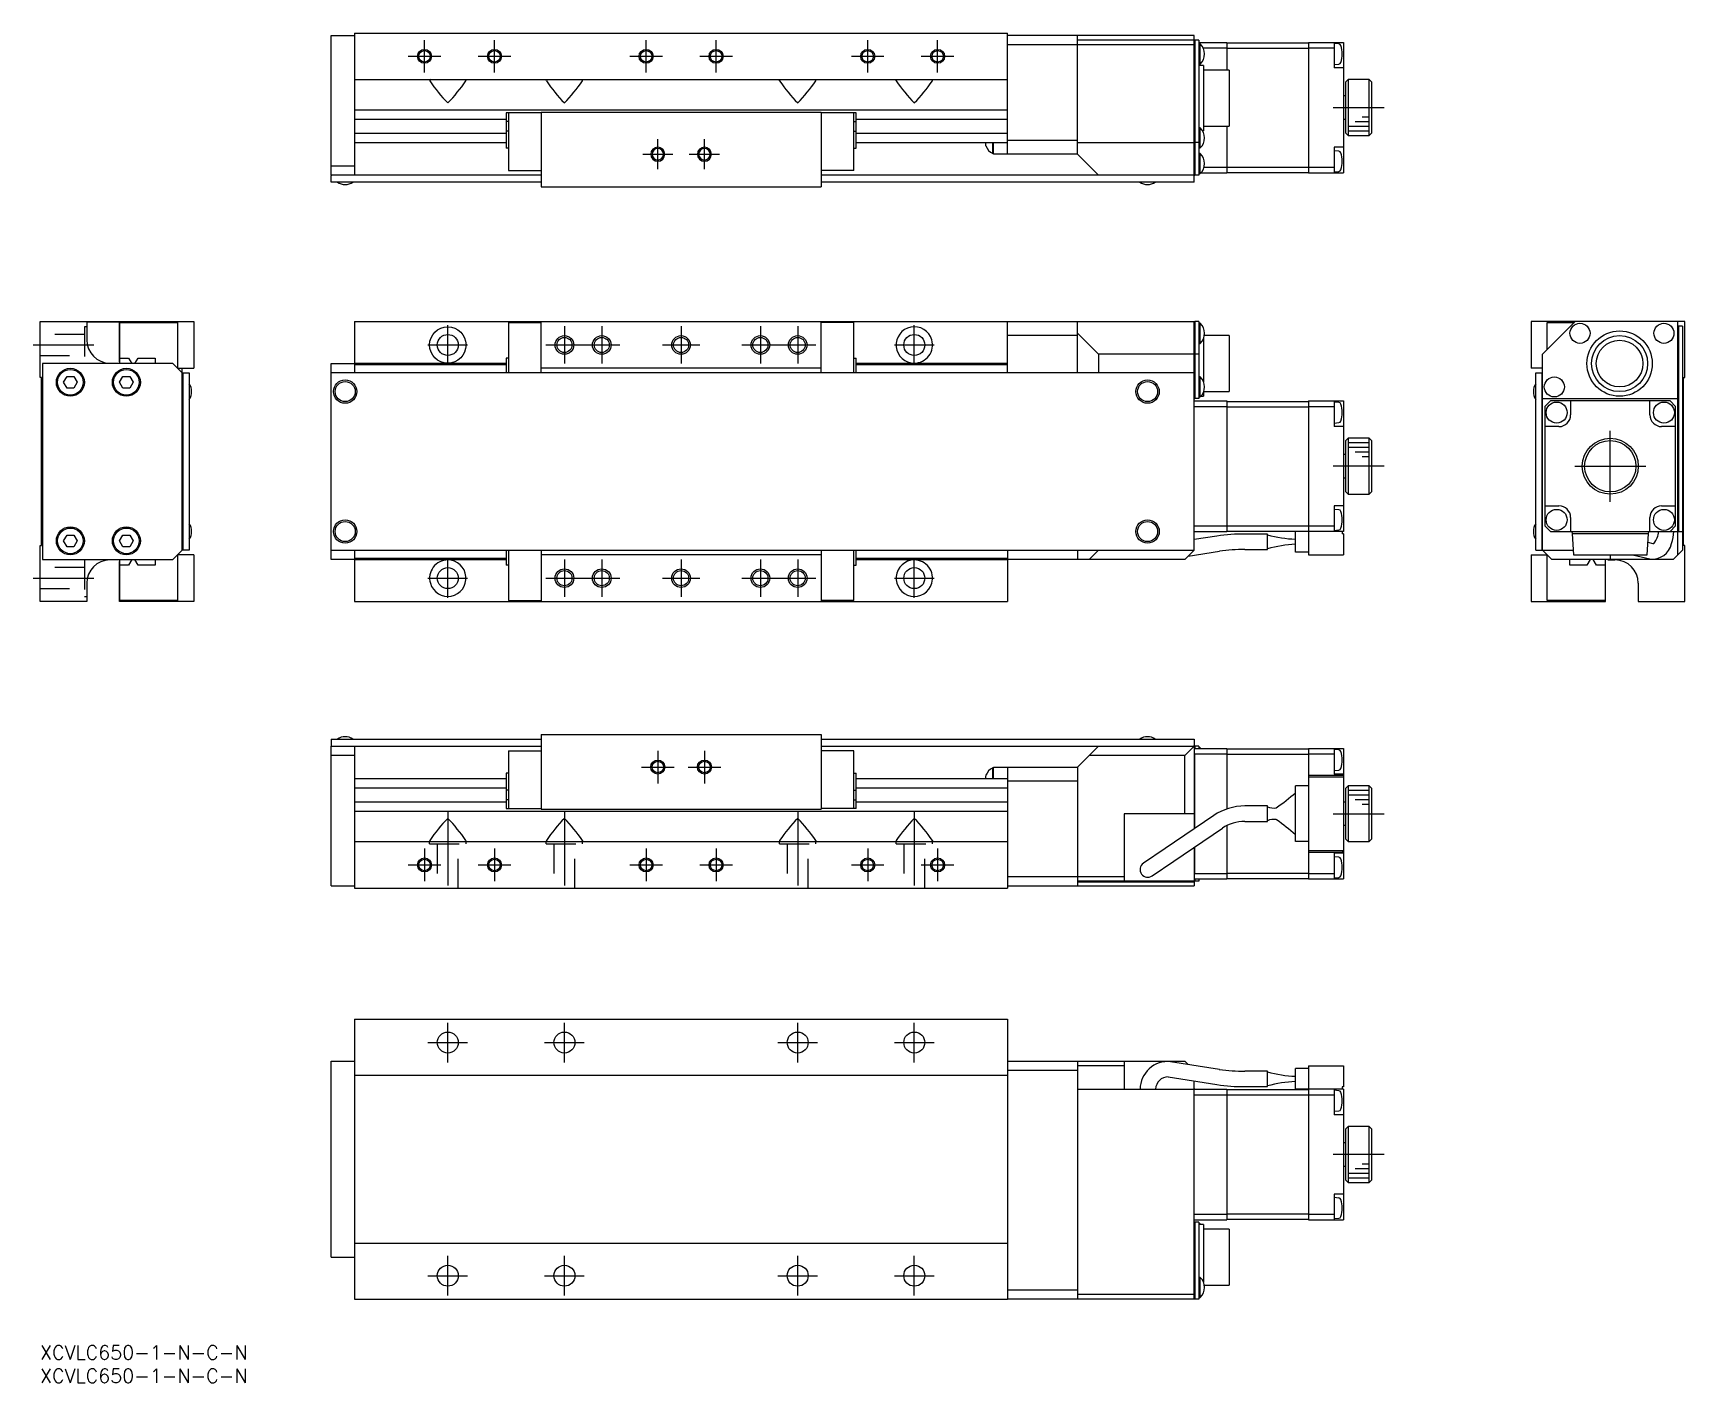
# Model space of a CAD drawing. Extents: x -2 to 353, y -8 to 281.
import ezdxf

# ---------------------------------------------------------------- set-up
doc = ezdxf.new("R2010")
doc.units = 0
doc.header["$LTSCALE"] = 0.5
doc.linetypes.add('CENTER', pattern=[50.8, 31.75, -6.35, 6.35, -6.35])
doc.linetypes.add('DASHED', pattern=[19.05, 12.7, -6.35])
for name, color, linetype in [('MSM_CENTER', 1, 'CENTER'), ('MSM_CONTINUOUS', 7, 'CONTINUOUS'), ('MSM_DASHED', 4, 'DASHED'), ('MSM_NARROW', 5, 'CONTINUOUS'), ('MSM_PART_NUMBER', 7, 'CONTINUOUS')]:
    doc.layers.add(name, color=color, linetype=linetype)
doc.styles.get("Standard").update_dxf_attribs({"font": 'txt.shx', "height": 3, "bigfont": 'bigfont.shx'})

# ---------------------------------------------------------------- blocks, each defined once
blk = doc.blocks.new('*U2')
at = {"layer": 'MSM_PART_NUMBER'}
blk.add_text('XCVLC650-1-N-C-N', height=3, dxfattribs=at).set_placement((0, -3))
blk = doc.blocks.new('*U3')
at = {"layer": 'MSM_PART_NUMBER'}
blk.add_text('XCVLC650-1-N-C-N', height=3, dxfattribs=at).set_placement((0, -8))

msp = doc.modelspace()

# ---------------------------------------------------------------- linework, layer by layer
at = {"layer": 'MSM_CENTER'}
for p, q in [((82.41, 272.96), (82.41, 279.96)), ((97.41, 272.96), (97.41, 279.96)), ((129.91, 272.96), (129.91, 279.96)), ((144.91, 272.96), (144.91, 279.96)), ((177.41, 272.96), (177.41, 279.96)), ((192.41, 272.96), (192.41, 279.96)), ((78.91, 276.46), (85.91, 276.46)), ((93.91, 276.46), (100.91, 276.46)), ((126.41, 276.46), (133.41, 276.46)), ((141.41, 276.46), (148.41, 276.46)), ((173.91, 276.46), (180.91, 276.46)), ((188.91, 276.46), (195.91, 276.46)), ((277.19, 265.46), (288.14, 265.46)), ((132.41, 252.23), (132.41, 258.69)), ((142.41, 252.23), (142.41, 258.69)), ((129.18, 255.46), (135.64, 255.46)), ((139.18, 255.46), (145.64, 255.46)), ((87.41, 210.32), (87.41, 218.82)), ((112.41, 218.57), (112.41, 210.57)), ((120.41, 218.57), (120.41, 210.57)), ((137.41, 218.57), (137.41, 210.57)), ((154.41, 218.57), (154.41, 210.57)), ((162.41, 218.57), (162.41, 210.57)), ((187.41, 210.32), (187.41, 218.82)), ((-1.5, 214.57), (11.5, 214.57)), ((83.16, 214.57), (91.66, 214.57)), ((108.41, 214.57), (124.41, 214.57)), ((133.41, 214.57), (141.41, 214.57)), ((150.41, 214.57), (166.41, 214.57)), ((183.16, 214.57), (191.66, 214.57)), ((336.6, 180.97), (336.6, 196.17)), ((288.14, 188.57), (277.19, 188.57)), ((329, 188.57), (344.2, 188.57)), ((87.41, 160.32), (87.41, 168.82)), ((112.41, 168.57), (112.41, 160.57)), ((120.41, 168.57), (120.41, 160.57)), ((137.41, 168.57), (137.41, 160.57)), ((154.41, 168.57), (154.41, 160.57)), ((162.41, 168.57), (162.41, 160.57)), ((187.41, 160.32), (187.41, 168.82)), ((-1.5, 164.57), (11.5, 164.57)), ((83.16, 164.57), (91.66, 164.57)), ((108.41, 164.57), (124.41, 164.57)), ((133.41, 164.57), (141.41, 164.57)), ((150.41, 164.57), (166.41, 164.57)), ((183.16, 164.57), (191.66, 164.57)), ((132.41, 127.57), (132.41, 120.57)), ((142.41, 127.57), (142.41, 120.57)), ((128.91, 124.07), (135.91, 124.07)), ((138.91, 124.07), (145.91, 124.07)), ((87.41, 114.57), (87.41, 96.07)), ((112.41, 114.57), (112.41, 96.07)), ((162.41, 114.57), (162.41, 96.07)), ((187.41, 114.57), (187.41, 96.07)), ((277.19, 114.07), (288.14, 114.07)), ((82.41, 106.57), (82.41, 99.57)), ((97.41, 106.57), (97.41, 99.57)), ((129.91, 106.57), (129.91, 99.57)), ((144.91, 106.57), (144.91, 99.57)), ((177.41, 106.57), (177.41, 99.57)), ((192.41, 106.57), (192.41, 99.57)), ((78.91, 103.07), (85.91, 103.07)), ((93.91, 103.07), (100.91, 103.07)), ((126.41, 103.07), (133.41, 103.07)), ((141.41, 103.07), (148.41, 103.07)), ((173.91, 103.07), (180.91, 103.07)), ((188.91, 103.07), (195.91, 103.07)), ((87.41, 60.75), (87.41, 69.25)), ((112.41, 60.75), (112.41, 69.25)), ((162.41, 60.75), (162.41, 69.25)), ((187.41, 60.75), (187.41, 69.25)), ((83.16, 65), (91.66, 65)), ((108.16, 65), (116.66, 65)), ((158.16, 65), (166.66, 65)), ((183.16, 65), (191.66, 65)), ((288.14, 41), (277.19, 41)), ((87.41, 10.75), (87.41, 19.25)), ((112.41, 10.75), (112.41, 19.25)), ((162.41, 10.75), (162.41, 19.25)), ((187.41, 10.75), (187.41, 19.25)), ((83.16, 15), (91.66, 15)), ((108.16, 15), (116.66, 15)), ((158.16, 15), (166.66, 15)), ((183.16, 15), (191.66, 15))]:
    msp.add_line(p, q, dxfattribs=at)
at = {"layer": 'MSM_CONTINUOUS'}
for p, q in [((62.41, 250.96), (62.41, 280.96)), ((62.41, 280.96), (67.41, 280.96)), ((67.41, 281.46), (67.41, 250.96)), ((67.41, 281.46), (207.41, 281.46)), ((207.41, 255.46), (207.41, 281.46)), ((247.41, 280.96), (207.41, 280.96)), ((222.41, 255.46), (222.41, 280.96)), ((247.41, 279.96), (222.41, 279.96)), ((247.41, 280.06), (247.31, 279.96)), ((247.41, 280.06), (247.41, 280.96)), ((247.41, 250.96), (247.41, 279.96)), ((247.51, 279.96), (247.41, 279.86)), ((247.51, 279.96), (247.51, 250.96)), ((248.41, 279.96), (247.51, 279.96)), ((248.41, 279.96), (248.41, 250.96)), ((247.41, 278.96), (207.51, 278.96)), ((248.41, 279.46), (254.41, 279.46)), ((248.7, 279.11), (248.41, 279.11)), ((248.7, 274.81), (248.7, 279.11)), ((249.32, 278.26), (254.41, 278.26)), ((254.41, 279.46), (254.41, 273.46)), ((254.41, 279.36), (271.91, 279.36)), ((254.41, 278.21), (271.91, 278.21)), ((271.91, 279.46), (271.91, 251.46)), ((271.91, 279.46), (279.41, 279.46)), ((271.91, 278.26), (277.41, 278.26)), ((277.41, 279.46), (277.41, 273.96)), ((278.4, 279.12), (277.41, 279.21)), ((279.41, 279.46), (279.41, 251.46)), ((248.41, 274.81), (248.7, 274.81)), ((249.41, 274.46), (248.41, 274.46)), ((249.41, 274.46), (249.41, 260.46)), ((254.91, 273.46), (249.41, 273.46)), ((254.91, 273.46), (254.91, 261.46)), ((277.41, 274.71), (278.4, 274.79)), ((279.41, 273.96), (277.41, 273.96)), ((67.41, 271.46), (207.41, 271.46)), ((83.67, 271.46), (83.51, 271.33)), ((83.54, 271.2), (83.51, 271.33)), ((91.15, 271.46), (91.31, 271.33)), ((91.28, 271.2), (91.31, 271.33)), ((108.67, 271.46), (108.51, 271.33)), ((108.54, 271.2), (108.51, 271.33)), ((116.15, 271.46), (116.31, 271.33)), ((116.28, 271.2), (116.31, 271.33)), ((158.67, 271.46), (158.51, 271.33)), ((158.54, 271.2), (158.51, 271.33)), ((166.15, 271.46), (166.31, 271.33)), ((166.28, 271.2), (166.31, 271.33)), ((183.67, 271.46), (183.51, 271.33)), ((183.54, 271.2), (183.51, 271.33)), ((191.15, 271.46), (191.31, 271.33)), ((191.28, 271.2), (191.31, 271.33)), ((280.41, 271.46), (279.91, 270.96)), ((279.91, 259.96), (279.91, 270.96)), ((284.91, 271.46), (280.41, 271.46)), ((280.41, 271.46), (280.41, 259.46)), ((285.41, 270.96), (284.91, 271.46)), ((284.91, 259.46), (284.91, 271.46)), ((285.41, 270.96), (285.41, 259.96)), ((279.91, 267.96), (279.41, 267.96)), ((67.41, 264.96), (207.41, 264.96)), ((67.41, 262.99), (99.91, 262.99)), ((99.91, 264.36), (99.91, 256.76)), ((107.41, 264.36), (99.91, 264.36)), ((100.41, 262.48), (99.91, 262.48)), ((100.41, 264.36), (100.41, 251.96)), ((107.41, 264.46), (107.41, 248.46)), ((107.41, 264.46), (167.41, 264.46)), ((167.41, 264.46), (167.41, 248.46)), ((174.91, 264.36), (167.41, 264.36)), ((174.41, 251.96), (174.41, 264.36)), ((174.41, 262.48), (174.91, 262.48)), ((174.91, 256.76), (174.91, 264.36)), ((174.91, 262.99), (207.41, 262.99)), ((279.41, 262.96), (279.91, 262.96)), ((99.91, 259.92), (67.41, 259.92)), ((100.41, 260.43), (99.91, 260.43)), ((174.41, 260.43), (174.91, 260.43)), ((207.41, 259.92), (174.91, 259.92)), ((248.7, 261.11), (248.41, 261.11)), ((248.7, 256.81), (248.7, 261.11)), ((249.21, 260.46), (249.41, 260.46)), ((249.41, 261.46), (254.91, 261.46)), ((254.41, 261.46), (254.41, 251.46)), ((279.91, 259.96), (280.41, 259.46)), ((280.41, 259.46), (284.91, 259.46)), ((284.91, 259.46), (285.41, 259.96)), ((67.41, 257.96), (99.91, 257.96)), ((100.41, 256.76), (99.91, 256.76)), ((100.41, 256.76), (99.91, 256.76)), ((174.41, 256.76), (174.91, 256.76)), ((174.41, 256.76), (174.91, 256.76)), ((174.91, 257.96), (207.41, 257.96)), ((202.76, 257.24), (202.76, 257.96)), ((204.21, 255.61), (204.21, 257.96)), ((204.21, 255.61), (204.41, 255.61)), ((204.41, 255.46), (204.41, 257.96)), ((222.41, 255.46), (204.41, 255.46)), ((207.41, 258.46), (222.41, 258.46)), ((222.41, 257.96), (247.41, 257.96)), ((222.41, 255.46), (226.91, 250.96)), ((247.41, 258), (247.51, 257.96)), ((248.41, 257.96), (247.51, 257.96)), ((248.41, 256.81), (248.7, 256.81)), ((248.7, 255.61), (248.41, 255.61)), ((248.7, 251.31), (248.7, 255.61)), ((277.41, 256.96), (277.41, 251.46)), ((279.41, 256.96), (277.41, 256.96)), ((278.4, 256.12), (277.41, 256.21)), ((62.41, 252.96), (67.41, 252.96)), ((100.41, 251.96), (107.41, 251.96)), ((100.41, 251.96), (107.41, 251.96)), ((174.41, 251.96), (167.41, 251.96)), ((174.41, 251.96), (167.41, 251.96)), ((248.85, 251.46), (254.41, 251.46)), ((249.5, 252.66), (254.41, 252.66)), ((254.41, 252.7), (271.91, 252.7)), ((254.41, 251.56), (271.91, 251.56)), ((271.91, 252.66), (277.41, 252.66)), ((271.91, 251.46), (279.41, 251.46)), ((277.41, 251.71), (278.4, 251.79)), ((107.41, 250.96), (62.41, 250.96)), ((62.51, 250.96), (62.41, 250.86)), ((62.41, 249.46), (62.41, 250.86)), ((107.41, 249.46), (62.41, 249.46)), ((107.41, 248.46), (167.41, 248.46)), ((247.41, 250.96), (167.41, 250.96)), ((247.41, 249.46), (167.41, 249.46)), ((247.41, 250.86), (247.31, 250.96)), ((247.41, 251.06), (247.51, 250.96)), ((247.41, 249.46), (247.41, 250.86)), ((248.41, 250.96), (247.51, 250.96)), ((248.41, 251.31), (248.7, 251.31)), ((0, 207.57), (0, 219.57)), ((0, 219.57), (33, 219.57)), ((10, 219.57), (10, 215.67)), ((17, 210.97), (17, 219.57)), ((33, 219.57), (33, 209.57)), ((67.41, 219.57), (247.41, 219.57)), ((67.41, 219.57), (67.41, 208.57)), ((107.41, 208.57), (107.41, 219.57)), ((167.41, 208.57), (167.41, 219.57)), ((207.41, 208.57), (207.41, 219.57)), ((222.41, 208.57), (222.41, 219.57)), ((247.41, 170.57), (247.41, 219.57)), ((247.41, 219.47), (247.51, 219.57)), ((247.51, 219.57), (247.51, 203.07)), ((248.41, 219.57), (247.51, 219.57)), ((248.41, 219.57), (248.41, 203.07)), ((352.6, 219.57), (319.6, 219.57)), ((319.6, 219.57), (319.6, 209.57)), ((329.1, 219.57), (322.1, 212.57)), ((351.1, 169.57), (351.1, 219.57)), ((352.6, 207.57), (352.6, 219.57)), ((17, 219.47), (10, 219.47)), ((17.1, 210.57), (17.1, 219.37)), ((17.1, 219.37), (29.5, 219.37)), ((29.5, 219.37), (29.5, 209.57)), ((100.41, 219.37), (100.41, 208.57)), ((100.41, 219.37), (107.41, 219.37)), ((174.41, 219.37), (167.41, 219.37)), ((174.41, 208.57), (174.41, 219.37)), ((222.41, 216.57), (207.41, 216.57)), ((222.41, 217.07), (226.91, 212.57)), ((248.7, 219.22), (248.41, 219.22)), ((248.7, 214.92), (248.7, 219.22)), ((254.91, 216.57), (249.57, 216.57)), ((254.91, 216.57), (254.91, 204.57)), ((323.1, 219.37), (328.9, 219.37)), ((323.1, 213.57), (323.1, 219.37)), ((352.1, 218.57), (351.1, 218.57)), ((351.2, 218.57), (351.2, 174.57)), ((352.1, 218.57), (352.1, 170.57)), ((226.91, 212.57), (226.91, 208.57)), ((247.41, 212.57), (226.91, 212.57)), ((247.41, 212.53), (247.51, 212.57)), ((248.41, 212.57), (247.51, 212.57)), ((248.41, 214.92), (248.7, 214.92)), ((249.41, 216), (249.41, 206.65)), ((322.1, 170.57), (322.1, 212.57)), ((28.5, 210.57), (0.5, 210.57)), ((0.5, 210.57), (0.5, 168.57)), ((15, 210.67), (16.5, 210.67)), ((16.5, 210.57), (16.5, 210.67)), ((17.1, 210.97), (17, 210.97)), ((17.1, 211.77), (18.98, 211.77)), ((18.98, 211.77), (19.66, 210.58)), ((20.34, 210.58), (21.02, 211.77)), ((21.02, 211.77), (24.7, 211.77)), ((24.7, 211.77), (24.7, 210.57)), ((30.5, 208.57), (28.5, 210.57)), ((29.7, 209.57), (33, 209.57)), ((29.7, 209.37), (29.7, 209.57)), ((30.5, 170.57), (30.5, 209.57)), ((62.41, 168.57), (62.41, 210.57)), ((62.41, 210.57), (67.41, 210.57)), ((67.41, 210.67), (99.91, 210.67)), ((67.41, 210.37), (99.91, 210.37)), ((100.41, 211.77), (99.91, 211.77)), ((99.91, 211.77), (99.91, 208.57)), ((167.41, 209.57), (107.41, 209.57)), ((174.41, 211.77), (174.91, 211.77)), ((174.91, 208.57), (174.91, 211.77)), ((174.91, 210.67), (207.41, 210.67)), ((174.91, 210.37), (207.41, 210.37)), ((322.1, 209.57), (319.6, 209.57)), ((0.3, 207.57), (0, 207.57)), ((0.3, 171.57), (0.3, 207.57)), ((5.06, 206.57), (5.78, 207.82)), ((5.78, 205.32), (5.06, 206.57)), ((5.78, 207.82), (7.22, 207.82)), ((7.22, 207.82), (7.94, 206.57)), ((7.94, 206.57), (7.22, 205.32)), ((17.06, 206.57), (17.78, 207.82)), ((17.78, 205.32), (17.06, 206.57)), ((17.78, 207.82), (19.22, 207.82)), ((19.22, 207.82), (19.94, 206.57)), ((19.94, 206.57), (19.22, 205.32)), ((30.5, 208.57), (32, 208.57)), ((30.6, 208.57), (30.6, 170.57)), ((32, 208.57), (32, 170.57)), ((247.41, 208.57), (62.41, 208.57)), ((248.7, 207.72), (248.41, 207.72)), ((248.7, 203.42), (248.7, 207.72)), ((320.6, 208.57), (322.1, 208.57)), ((320.6, 170.57), (320.6, 208.57)), ((322, 170.57), (322, 208.57)), ((352.3, 207.57), (352.6, 207.57)), ((352.3, 171.57), (352.3, 207.57)), ((7.22, 205.32), (5.78, 205.32)), ((19.22, 205.32), (17.78, 205.32)), ((247.41, 203.17), (247.51, 203.07)), ((247.41, 202.57), (254.41, 202.57)), ((248.41, 203.07), (247.51, 203.07)), ((248.41, 203.42), (248.7, 203.42)), ((248.85, 203.57), (249.41, 203.57)), ((249.41, 204.5), (249.41, 203.57)), ((249.44, 204.57), (254.91, 204.57)), ((254.41, 202.57), (254.41, 174.57)), ((254.41, 202.47), (271.91, 202.47)), ((271.91, 202.57), (279.41, 202.57)), ((271.91, 202.57), (271.91, 169.57)), ((277.41, 202.57), (277.41, 197.07)), ((278.4, 202.24), (277.41, 202.32)), ((279.41, 202.57), (279.41, 174.57)), ((322.1, 203.07), (351.1, 203.07)), ((323.8, 202.57), (322.6, 201.37)), ((349.4, 202.57), (323.8, 202.57)), ((328.1, 202.57), (328.1, 199.57)), ((345.1, 199.57), (345.1, 202.57)), ((350.6, 201.37), (349.4, 202.57)), ((247.41, 201.37), (254.41, 201.37)), ((254.41, 201.33), (271.91, 201.33)), ((271.91, 201.37), (277.41, 201.37)), ((322.6, 201.37), (322.6, 175.77)), ((350.6, 175.77), (350.6, 201.37)), ((277.41, 197.82), (278.4, 197.91)), ((279.41, 197.07), (277.41, 197.07)), ((325.6, 197.07), (322.6, 197.07)), ((350.6, 197.07), (347.6, 197.07)), ((280.41, 194.57), (279.91, 194.07)), ((279.91, 183.07), (279.91, 194.07)), ((280.41, 194.57), (280.41, 182.57)), ((284.91, 194.57), (280.41, 194.57)), ((284.91, 182.57), (284.91, 194.57)), ((285.41, 194.07), (284.91, 194.57)), ((285.41, 194.07), (285.41, 183.07)), ((279.91, 191.07), (279.41, 191.07)), ((279.41, 186.07), (279.91, 186.07)), ((279.91, 183.07), (280.41, 182.57)), ((280.41, 182.57), (284.91, 182.57)), ((284.91, 182.57), (285.41, 183.07)), ((277.41, 180.07), (277.41, 174.57)), ((279.41, 180.07), (277.41, 180.07)), ((278.4, 179.24), (277.41, 179.32)), ((322.6, 180.07), (325.6, 180.07)), ((328.1, 177.57), (328.1, 174.57)), ((345.1, 174.57), (345.1, 177.57)), ((347.6, 180.07), (350.6, 180.07)), ((5.06, 172.57), (5.78, 173.82)), ((5.78, 173.82), (7.22, 173.82)), ((7.22, 173.82), (7.94, 172.57)), ((17.06, 172.57), (17.78, 173.82)), ((17.78, 173.82), (19.22, 173.82)), ((19.22, 173.82), (19.94, 172.57)), ((247.41, 175.77), (254.41, 175.77)), ((247.41, 174.67), (247.51, 174.57)), ((252.28, 173.6), (247.41, 172.83)), ((247.51, 174.57), (254.41, 174.57)), ((254.41, 175.82), (271.91, 175.82)), ((254.41, 174.67), (271.91, 174.67)), ((263.11, 174.02), (258.25, 174.02)), ((263.11, 170.72), (263.11, 174.02)), ((269.11, 170.17), (269.11, 174.57)), ((279.41, 174.57), (269.11, 174.57)), ((271.91, 175.77), (277.41, 175.77)), ((277.41, 174.82), (278.4, 174.91)), ((279.11, 174.57), (279.11, 174.07)), ((279.41, 174.07), (279.11, 174.07)), ((279.41, 174.07), (279.41, 169.57)), ((322.6, 175.77), (323.8, 174.57)), ((323.8, 174.57), (351.1, 174.57)), ((328.35, 174.57), (328.39, 174.07)), ((344.82, 174.07), (328.39, 174.07)), ((328.39, 174.07), (328.7, 169.57)), ((344.5, 169.57), (344.82, 174.07)), ((344.82, 174.07), (344.85, 174.57)), ((349.4, 174.57), (350.6, 175.77)), ((351.2, 174.57), (351.1, 174.67)), ((351.2, 174.57), (352.1, 174.57)), ((0, 159.57), (0, 171.57)), ((0, 171.57), (0.3, 171.57)), ((5.78, 171.32), (5.06, 172.57)), ((7.22, 171.32), (5.78, 171.32)), ((7.94, 172.57), (7.22, 171.32)), ((17.78, 171.32), (17.06, 172.57)), ((19.22, 171.32), (17.78, 171.32)), ((19.94, 172.57), (19.22, 171.32)), ((28.5, 168.57), (30.5, 170.57)), ((32, 170.57), (30.5, 170.57)), ((62.41, 170.57), (247.41, 170.57)), ((67.41, 170.57), (67.41, 159.57)), ((99.91, 170.57), (99.91, 167.37)), ((100.41, 170.57), (100.41, 159.77)), ((107.41, 170.57), (107.41, 159.57)), ((167.41, 170.57), (167.41, 159.57)), ((174.41, 159.77), (174.41, 170.57)), ((174.91, 167.37), (174.91, 170.57)), ((207.41, 170.57), (207.41, 159.57)), ((222.41, 170.57), (222.41, 168.57)), ((226.91, 170.57), (224.91, 168.57)), ((245.41, 168.57), (247.41, 170.57)), ((246.12, 169.28), (252.8, 170.34)), ((258.25, 170.72), (263.11, 170.72)), ((271.91, 170.17), (269.11, 170.17)), ((320.6, 170.57), (328.63, 170.57)), ((324.1, 168.57), (322.1, 170.57)), ((345.81, 171.92), (344.69, 172.18)), ((345.87, 171.96), (345.79, 171.92)), ((345.97, 172.04), (345.87, 171.96)), ((350.1, 168.57), (352.1, 170.57)), ((352.6, 171.57), (352.3, 171.57)), ((352.6, 159.57), (352.6, 171.57)), ((0.5, 168.57), (28.5, 168.57)), ((16.5, 168.47), (15, 168.47)), ((16.5, 168.47), (16.5, 168.57)), ((17, 159.57), (17, 168.17)), ((17, 168.17), (17.1, 168.17)), ((17.1, 159.77), (17.1, 168.57)), ((18.98, 167.37), (17.1, 167.37)), ((19.66, 168.57), (18.98, 167.37)), ((21.02, 167.37), (20.34, 168.57)), ((24.7, 167.37), (21.02, 167.37)), ((24.7, 168.57), (24.7, 167.37)), ((29.5, 169.57), (29.5, 159.77)), ((29.7, 169.57), (29.7, 169.77)), ((33, 169.57), (29.7, 169.57)), ((33, 169.57), (33, 159.57)), ((67.41, 168.57), (62.41, 168.57)), ((99.91, 168.77), (67.41, 168.77)), ((99.91, 168.47), (67.41, 168.47)), ((100.41, 167.37), (99.91, 167.37)), ((167.41, 169.57), (107.41, 169.57)), ((174.41, 167.37), (174.91, 167.37)), ((207.41, 168.77), (174.91, 168.77)), ((207.41, 168.47), (174.91, 168.47)), ((245.41, 168.57), (207.41, 168.57)), ((271.91, 169.57), (279.41, 169.57)), ((319.6, 169.57), (319.6, 159.57)), ((319.6, 169.57), (322.9, 169.57)), ((322.9, 169.57), (322.9, 169.77)), ((323.1, 159.77), (323.1, 169.57)), ((350.1, 168.57), (324.1, 168.57)), ((327.9, 167.37), (327.9, 168.57)), ((331.58, 167.37), (327.9, 167.37)), ((328.7, 169.57), (344.5, 169.57)), ((332.27, 168.57), (331.58, 167.37)), ((333.63, 167.37), (332.94, 168.57)), ((335.5, 167.37), (333.63, 167.37)), ((335.5, 168.57), (335.5, 159.77)), ((335.6, 168.17), (335.5, 168.17)), ((335.6, 159.57), (335.6, 168.17)), ((336.1, 168.47), (336.1, 168.57)), ((336.1, 168.47), (337.6, 168.47)), ((336.6, 169.57), (336.6, 168.57)), ((341.34, 169.57), (345.06, 168.71)), ((345.06, 168.71), (345.07, 168.7)), ((10, 163.47), (10, 159.57)), ((342.6, 163.47), (342.6, 159.57)), ((10, 159.57), (0, 159.57)), ((33, 159.57), (17, 159.57)), ((29.5, 159.77), (17.1, 159.77)), ((67.41, 159.57), (207.41, 159.57)), ((100.41, 159.77), (107.41, 159.77)), ((174.41, 159.77), (167.41, 159.77)), ((319.6, 159.57), (335.6, 159.57)), ((335.5, 159.77), (323.1, 159.77)), ((342.6, 159.57), (352.6, 159.57)), ((107.41, 131.07), (107.41, 115.07)), ((107.41, 131.07), (167.41, 131.07)), ((167.41, 131.07), (167.41, 115.07)), ((62.41, 130.07), (62.41, 128.67)), ((62.41, 130.07), (107.41, 130.07)), ((62.41, 128.67), (62.51, 128.57)), ((62.41, 128.57), (107.41, 128.57)), ((62.41, 98.57), (62.41, 128.57)), ((67.41, 128.57), (67.41, 98.07)), ((100.41, 127.57), (100.41, 115.17)), ((100.41, 127.57), (107.41, 127.57)), ((167.41, 130.07), (247.41, 130.07)), ((167.41, 128.57), (247.41, 128.57)), ((174.41, 127.57), (167.41, 127.57)), ((174.41, 115.17), (174.41, 127.57)), ((226.91, 128.57), (222.51, 124.17)), ((245.41, 126.57), (247.41, 128.57)), ((247.31, 128.57), (247.41, 128.67)), ((247.41, 130.07), (247.41, 128.67)), ((247.41, 128.57), (247.41, 110.84)), ((247.41, 128.47), (247.51, 128.57)), ((247.41, 128.07), (254.41, 128.07)), ((247.51, 128.57), (247.51, 128.07)), ((248.41, 128.57), (247.51, 128.57)), ((248.41, 128.57), (248.41, 128.07)), ((248.7, 128.22), (248.41, 128.22)), ((248.7, 128.07), (248.7, 128.22)), ((254.41, 128.07), (254.41, 115.08)), ((254.41, 127.97), (271.91, 127.97)), ((271.91, 128.07), (271.91, 100.07)), ((271.91, 128.07), (279.41, 128.07)), ((277.41, 128.07), (277.41, 122.57)), ((278.4, 127.73), (277.41, 127.82)), ((279.41, 128.07), (279.41, 100.07)), ((67.41, 126.57), (62.41, 126.57)), ((204.41, 124.07), (222.41, 124.07)), ((204.41, 121.57), (204.41, 124.07)), ((207.41, 124.07), (207.41, 98.07)), ((222.41, 124.07), (222.51, 124.17)), ((222.41, 124.07), (222.41, 98.57)), ((245.41, 126.57), (224.91, 126.57)), ((245.41, 114.07), (245.41, 126.57)), ((247.41, 126.97), (247.51, 126.87)), ((247.51, 126.87), (254.41, 126.87)), ((247.51, 110.91), (247.51, 126.87)), ((254.41, 126.82), (271.91, 126.82)), ((271.91, 126.87), (277.41, 126.87)), ((99.91, 121.57), (67.41, 121.57)), ((99.91, 122.77), (99.91, 115.17)), ((100.41, 122.77), (99.91, 122.77)), ((174.41, 122.77), (174.91, 122.77)), ((174.91, 115.17), (174.91, 122.77)), ((207.41, 121.57), (174.91, 121.57)), ((202.76, 121.57), (202.76, 122.29)), ((204.21, 121.57), (204.21, 123.92)), ((204.41, 123.92), (204.21, 123.92)), ((222.41, 121.07), (207.41, 121.07)), ((271.91, 122.32), (279.11, 122.32)), ((271.91, 121.97), (279.41, 121.97)), ((277.41, 123.32), (278.4, 123.4)), ((279.41, 122.57), (277.41, 122.57)), ((279.11, 122.32), (279.11, 122.28)), ((279.41, 122.28), (279.11, 122.28)), ((67.41, 119.6), (99.91, 119.6)), ((100.41, 119.09), (99.91, 119.09)), ((100.41, 117.04), (99.91, 117.04)), ((174.41, 119.09), (174.91, 119.09)), ((174.41, 117.04), (174.91, 117.04)), ((174.91, 119.6), (207.41, 119.6)), ((269.11, 108.07), (269.11, 120.07)), ((271.91, 120.07), (269.11, 120.07)), ((280.41, 120.07), (279.91, 119.57)), ((279.91, 108.57), (279.91, 119.57)), ((280.41, 120.07), (280.41, 108.07)), ((284.91, 120.07), (280.41, 120.07)), ((284.91, 108.07), (284.91, 120.07)), ((285.41, 119.57), (284.91, 120.07)), ((285.41, 119.57), (285.41, 108.57)), ((99.91, 116.53), (67.41, 116.53)), ((207.41, 114.57), (67.41, 114.57)), ((99.91, 115.17), (107.41, 115.17)), ((107.41, 115.07), (167.41, 115.07)), ((174.91, 115.17), (167.41, 115.17)), ((207.41, 116.53), (174.91, 116.53)), ((232.41, 114.07), (232.41, 99.57)), ((247.41, 114.07), (232.41, 114.07)), ((251.61, 113.69), (241.16, 106.6)), ((263.11, 115.72), (258.25, 115.72)), ((263.11, 112.42), (263.11, 115.72)), ((279.91, 116.57), (279.41, 116.57)), ((243.01, 103.87), (253.46, 110.95)), ((254.41, 111.51), (254.41, 100.07)), ((258.25, 112.42), (263.11, 112.42)), ((264.97, 112.81), (265.06, 112.77)), ((279.41, 111.57), (279.91, 111.57)), ((67.41, 108.07), (207.41, 108.07)), ((83.54, 108.32), (83.51, 108.19)), ((83.67, 108.07), (83.51, 108.19)), ((91.15, 108.07), (91.31, 108.19)), ((91.28, 108.32), (91.31, 108.19)), ((108.54, 108.32), (108.51, 108.19)), ((108.67, 108.07), (108.51, 108.19)), ((116.15, 108.07), (116.31, 108.19)), ((116.28, 108.32), (116.31, 108.19)), ((158.54, 108.32), (158.51, 108.19)), ((158.67, 108.07), (158.51, 108.19)), ((166.15, 108.07), (166.31, 108.19)), ((166.28, 108.32), (166.31, 108.19)), ((183.54, 108.32), (183.51, 108.19)), ((183.67, 108.07), (183.51, 108.19)), ((191.15, 108.07), (191.31, 108.19)), ((191.28, 108.32), (191.31, 108.19)), ((241.16, 106.6), (236.53, 103.46)), ((247.41, 106.85), (247.41, 99.57)), ((247.51, 101.27), (247.51, 106.92)), ((271.91, 108.07), (269.11, 108.07)), ((279.91, 108.57), (280.41, 108.07)), ((280.41, 108.07), (284.91, 108.07)), ((284.91, 108.07), (285.41, 108.57)), ((238.38, 100.73), (243.01, 103.87)), ((271.91, 106.17), (279.41, 106.17)), ((271.91, 105.82), (279.11, 105.82)), ((277.41, 105.57), (277.41, 100.07)), ((279.41, 105.57), (277.41, 105.57)), ((278.4, 104.73), (277.41, 104.82)), ((279.41, 105.85), (279.11, 105.85)), ((279.11, 105.85), (279.11, 105.82)), ((207.41, 100.57), (232.41, 100.57)), ((247.41, 99.57), (222.41, 99.57)), ((222.41, 99.47), (247.41, 99.47)), ((247.41, 99.47), (247.31, 99.57)), ((247.51, 101.27), (247.41, 101.17)), ((247.41, 100.07), (254.41, 100.07)), ((247.51, 99.57), (247.41, 99.67)), ((247.41, 99.47), (247.41, 98.57)), ((247.51, 101.27), (254.41, 101.27)), ((247.51, 100.07), (247.51, 99.57)), ((248.41, 99.57), (247.51, 99.57)), ((248.41, 100.07), (248.41, 99.57)), ((254.41, 101.31), (271.91, 101.31)), ((254.41, 100.17), (271.91, 100.17)), ((271.91, 101.27), (277.41, 101.27)), ((271.91, 100.07), (279.41, 100.07)), ((277.41, 100.32), (278.4, 100.4)), ((62.41, 98.57), (67.41, 98.57)), ((67.41, 98.07), (207.41, 98.07)), ((207.41, 98.57), (247.41, 98.57)), ((67.41, 70), (207.41, 70)), ((67.41, 70), (67.41, 10)), ((207.41, 70), (207.41, 10)), ((62.41, 61), (67.41, 61)), ((62.41, 19), (62.41, 61)), ((207.41, 61), (245.41, 61)), ((222.41, 61), (222.41, 10)), ((232.41, 61), (232.41, 55)), ((252.8, 59.24), (242.35, 60.89)), ((246.12, 60.29), (245.41, 61)), ((67.41, 58), (207.41, 58)), ((222.41, 59), (207.41, 59)), ((232.41, 60), (222.41, 60)), ((241.83, 57.63), (252.28, 55.98)), ((247.41, 10), (247.41, 56.75)), ((263.11, 58.85), (258.25, 58.85)), ((263.11, 55.55), (263.11, 58.85)), ((269.11, 55), (269.11, 59.4)), ((271.91, 59.4), (269.11, 59.4)), ((271.91, 60), (271.91, 27)), ((271.91, 60), (279.41, 60)), ((279.41, 60), (279.41, 55.5)), ((222.41, 55), (247.41, 55)), ((247.51, 55), (247.41, 54.9)), ((247.41, 53.8), (254.41, 53.8)), ((247.51, 55), (254.41, 55)), ((254.41, 55), (254.41, 27)), ((254.41, 54.9), (271.91, 54.9)), ((254.41, 53.76), (271.91, 53.76)), ((258.25, 55.55), (263.11, 55.55)), ((279.41, 55), (269.11, 55)), ((271.91, 53.8), (277.41, 53.8)), ((277.41, 55), (277.41, 49.5)), ((278.4, 54.66), (277.41, 54.75)), ((279.41, 55.5), (279.11, 55.5)), ((279.11, 55.5), (279.11, 55)), ((279.41, 55), (279.41, 27)), ((277.41, 50.25), (278.4, 50.34)), ((279.41, 49.5), (277.41, 49.5)), ((280.41, 47), (279.91, 46.5)), ((279.91, 35.5), (279.91, 46.5)), ((280.41, 47), (280.41, 35)), ((284.91, 47), (280.41, 47)), ((284.91, 35), (284.91, 47)), ((285.41, 46.5), (284.91, 47)), ((285.41, 46.5), (285.41, 35.5)), ((279.91, 43.5), (279.41, 43.5)), ((279.41, 38.5), (279.91, 38.5)), ((279.91, 35.5), (280.41, 35)), ((284.91, 35), (285.41, 35.5)), ((279.41, 32.5), (277.41, 32.5)), ((277.41, 32.5), (277.41, 27)), ((280.41, 35), (284.91, 35)), ((278.4, 31.66), (277.41, 31.75)), ((247.41, 28.2), (254.41, 28.2)), ((247.41, 27), (254.41, 27)), ((247.51, 26.5), (247.41, 26.4)), ((247.51, 26.5), (247.51, 10)), ((248.41, 26.5), (247.51, 26.5)), ((248.41, 26.5), (248.41, 10)), ((248.7, 26.15), (248.41, 26.15)), ((249.41, 26), (248.41, 26)), ((248.7, 26), (248.7, 26.15)), ((249.41, 26), (249.41, 13.58)), ((254.91, 25), (249.41, 25)), ((254.41, 28.24), (271.91, 28.24)), ((254.41, 27.1), (271.91, 27.1)), ((254.91, 25), (254.91, 13)), ((271.91, 28.2), (277.41, 28.2)), ((271.91, 27), (279.41, 27)), ((277.41, 27.25), (278.4, 27.34)), ((67.41, 22), (207.41, 22)), ((62.41, 19), (67.41, 19)), ((248.7, 14.65), (248.41, 14.65)), ((248.7, 10.35), (248.7, 14.65)), ((207.41, 12), (222.41, 12)), ((247.41, 11), (222.41, 11)), ((249.57, 13), (254.91, 13)), ((67.41, 10), (207.41, 10)), ((247.41, 10), (207.41, 10)), ((247.51, 10), (247.41, 10.1)), ((248.41, 10), (247.51, 10)), ((248.41, 10.35), (248.7, 10.35))]:
    msp.add_line(p, q, dxfattribs=at)
for centre, radius in [((82.41, 276.46), 1.23), ((97.41, 276.46), 1.23), ((129.91, 276.46), 1.23), ((144.91, 276.46), 1.23), ((177.41, 276.46), 1.23), ((192.41, 276.46), 1.23), ((87.41, 214.57), 3.9), ((87.41, 214.57), 2.25), ((112.41, 214.57), 1.62), ((120.41, 214.57), 1.62), ((137.41, 214.57), 1.62), ((154.41, 214.57), 1.62), ((162.41, 214.57), 1.62), ((187.41, 214.57), 2.25), ((330.1, 217.07), 2.15), ((338.6, 210.57), 7), ((338.6, 210.57), 6), ((348.1, 217.07), 2.15), ((338.6, 210.57), 5), ((6.5, 206.57), 3), ((6.5, 206.57), 2.75), ((18.5, 206.57), 3), ((18.5, 206.57), 2.75), ((65.41, 204.57), 2.5), ((65.41, 204.57), 2.15), ((237.41, 204.57), 2.5), ((237.41, 204.57), 2.15), ((324.6, 205.57), 2.15), ((325.1, 200.07), 2.25), ((348.1, 200.07), 2.25), ((336.6, 188.57), 6), ((336.6, 188.57), 5.5), ((65.41, 174.57), 2.5), ((237.41, 174.57), 2.5), ((325.1, 177.07), 2.25), ((348.1, 177.07), 2.25), ((6.5, 172.57), 3), ((6.5, 172.57), 2.75), ((18.5, 172.57), 3), ((18.5, 172.57), 2.75), ((65.41, 174.57), 2.15), ((237.41, 174.57), 2.15), ((87.41, 164.57), 2.25), ((187.41, 164.57), 2.25), ((112.41, 164.57), 1.62), ((120.41, 164.57), 1.62), ((137.41, 164.57), 1.62), ((154.41, 164.57), 1.62), ((162.41, 164.57), 1.62), ((132.41, 124.07), 1.23), ((142.41, 124.07), 1.23), ((82.41, 103.07), 1.23), ((97.41, 103.07), 1.23), ((129.91, 103.07), 1.23), ((144.91, 103.07), 1.23), ((177.41, 103.07), 1.23), ((192.41, 103.07), 1.23), ((87.41, 65), 2.25), ((112.41, 65), 2.25), ((162.41, 65), 2.25), ((187.41, 65), 2.25), ((87.41, 15), 2.25), ((112.41, 15), 2.25), ((162.41, 15), 2.25), ((187.41, 15), 2.25)]:
    msp.add_circle(centre, radius, dxfattribs=at)
at = {"layer": 'MSM_CONTINUOUS', "extrusion": (0, 0, -1)}
for centre in [(-132.41, 255.46), (-142.41, 255.46)]:
    msp.add_circle(centre, 1.23, dxfattribs=at)
at = {"layer": 'MSM_CONTINUOUS'}
for centre, radius, start, end in [((246.61, 276.96), 3, 314.22, 45.78), ((278.35, 278.62), 0.5, 17.6292, 85), ((273.11, 276.96), 6, 342.3708, 17.6292), ((278.35, 275.29), 0.5, 275, 342.3708), ((113.44, 291.64), 36.22, 214.3615, 224.0577), ((61.38, 291.64), 36.22, 315.9423, 325.6385), ((138.44, 291.64), 36.22, 214.3615, 224.0577), ((86.38, 291.64), 36.22, 315.9423, 325.6385), ((188.44, 291.64), 36.22, 214.3615, 224.0577), ((136.38, 291.64), 36.22, 315.9423, 325.6385), ((213.44, 291.64), 36.22, 214.3615, 224.0577), ((161.38, 291.64), 36.22, 315.9423, 325.6385), ((246.61, 258.96), 3, 314.22, 45.78), ((205.77, 258.46), 3.25, 202.061, 241.2734), ((246.61, 253.46), 3, 314.22, 45.78), ((278.35, 255.62), 0.5, 17.6292, 85), ((273.11, 253.96), 6, 342.3708, 17.6292), ((278.35, 252.29), 0.5, 275, 342.3708), ((65.41, 251.96), 3, 236.4427, 303.5573), ((237.41, 251.96), 3, 236.4427, 303.5573), ((187.41, 214.57), 3.9, 16.3827, 270), ((246.61, 217.07), 3, 314.22, 45.78), ((15, 215.67), 5, 180, 270), ((187.41, 214.57), 3.9, 270.0001, 16.3826), ((29.5, 204.57), 3, 326.4427, 33.5573), ((246.61, 205.57), 3, 314.22, 45.78), ((323.1, 204.57), 3, 146.4427, 213.5573), ((278.35, 201.74), 0.5, 17.6292, 85), ((273.11, 200.07), 6, 342.3708, 17.6292), ((325.6, 199.57), 2.5, 270, 0), ((347.6, 199.57), 2.5, 180, 270), ((278.35, 198.41), 0.5, 275, 342.3708), ((278.35, 178.74), 0.5, 17.6292, 85), ((273.11, 177.07), 6, 342.3708, 17.6292), ((325.6, 177.57), 2.5, 0, 90), ((347.6, 177.57), 2.5, 90, 180), ((29.5, 174.57), 3, 326.4427, 33.5573), ((258.06, 134.82), 39.2, 89.7178, 98.4755), ((270.26, 199.81), 26.91, 254.5954, 267.5566), ((278.35, 175.41), 0.5, 275, 342.3708), ((323.1, 174.57), 3, 146.4427, 213.5573), ((342.56, 174.77), 4.37, 321.3798, 357.4338), ((340.8, 175.15), 9.45, 340.4373, 356.4987), ((258.04, 135.06), 35.66, 89.6613, 98.4567), ((270.53, 143.24), 28.62, 92.8322, 105.0159), ((345.64, 172.8), 4.14, 262.4446, 348.6833), ((15, 163.47), 5, 90, 180), ((87.41, 164.57), 3.9, 90, 196.3826), ((87.41, 164.57), 3.9, 196.3827, 90), ((187.41, 164.57), 3.9, 90, 343.6173), ((187.41, 164.57), 3.9, 343.6174, 89.9999), ((337.6, 163.47), 5, 0, 90), ((65.41, 127.57), 3, 56.4427, 123.5573), ((237.41, 127.57), 3, 56.4427, 123.5573), ((246.61, 126.07), 3, 41.8103, 45.78), ((278.35, 127.23), 0.5, 17.6292, 85), ((273.11, 125.57), 6, 342.3708, 17.6291), ((205.77, 121.07), 3.25, 118.7266, 157.939), ((278.35, 123.9), 0.5, 275, 342.3708), ((237.08, 155.09), 48.58, 305.093, 311.2478), ((258.24, 103.88), 11.84, 89.9509, 124.0564), ((264.38, 118.25), 2.97, 244.6953, 282.2258), ((113.44, 87.88), 36.22, 135.9423, 145.6385), ((61.38, 87.88), 36.22, 34.3615, 44.0577), ((138.44, 87.88), 36.22, 135.9423, 145.6385), ((86.38, 87.88), 36.22, 34.3615, 44.0577), ((188.44, 87.88), 36.22, 135.9423, 145.6385), ((136.38, 87.88), 36.22, 34.3615, 44.0577), ((213.44, 87.88), 36.22, 135.9423, 145.6385), ((161.38, 87.88), 36.22, 34.3615, 44.0577), ((258.24, 103.88), 8.54, 89.9287, 124.0288), ((264.42, 109.64), 3.21, 80.2787, 114.1179), ((229.76, 63.89), 60.29, 49.2516, 54.1616), ((237.45, 102.08), 1.65, 123.8333, 216.0093), ((278.35, 104.23), 0.5, 17.6292, 85), ((273.11, 102.57), 6, 342.3708, 17.6291), ((237.44, 102.09), 1.66, 216.3601, 304.4313), ((278.35, 100.9), 0.5, 275, 342.3708), ((241.78, 54.93), 5.99, 84.6051, 179.3043), ((241.85, 54.9), 2.73, 90.4075, 177.8443), ((258.07, 94.99), 36.14, 261.6013, 270.2806), ((270.53, 86.34), 28.62, 254.9841, 267.1678), ((258.07, 94.9), 39.35, 261.5412, 270.2655), ((270.57, 27.79), 28.89, 92.8902, 104.9579), ((278.35, 54.17), 0.5, 17.6292, 85), ((273.11, 52.5), 6, 342.3708, 17.6292), ((278.35, 50.83), 0.5, 275, 342.3708), ((278.35, 31.17), 0.5, 17.6292, 85), ((273.11, 29.5), 6, 342.3708, 17.6292), ((246.61, 24), 3, 41.8103, 45.78), ((246.61, 24), 3, 19.4712, 21.0395), ((278.35, 27.83), 0.5, 275, 342.3708), ((246.61, 12.5), 3, 314.22, 45.78)]:
    msp.add_arc(centre, radius, start, end, dxfattribs=at)
at = {"layer": 'MSM_DASHED'}
for p, q in [((9.5, 216.82), (0, 216.82)), ((9.5, 218.47), (9.5, 210.67)), ((10, 218.47), (9.5, 218.47)), ((0, 212.32), (9.5, 212.32)), ((9.5, 210.67), (15, 210.67)), ((9.5, 166.82), (0, 166.82)), ((9.5, 168.47), (9.5, 160.67)), ((15, 168.47), (9.5, 168.47)), ((0, 162.32), (9.5, 162.32)), ((9.5, 160.67), (10, 160.67)), ((83.51, 107.57), (83.51, 108.19)), ((83.51, 107.57), (91.31, 107.57)), ((85.16, 107.57), (85.16, 98.07)), ((89.66, 98.07), (89.66, 107.57)), ((91.31, 107.57), (91.31, 108.19)), ((108.51, 107.57), (108.51, 108.19)), ((108.51, 107.57), (116.31, 107.57)), ((110.16, 107.57), (110.16, 98.07)), ((114.66, 98.07), (114.66, 107.57)), ((116.31, 107.57), (116.31, 108.19)), ((158.51, 107.57), (158.51, 108.19)), ((158.51, 107.57), (166.31, 107.57)), ((160.16, 107.57), (160.16, 98.07)), ((164.66, 98.07), (164.66, 107.57)), ((166.31, 107.57), (166.31, 108.19)), ((183.51, 107.57), (183.51, 108.19)), ((183.51, 107.57), (191.31, 107.57)), ((185.16, 107.57), (185.16, 98.07)), ((189.66, 98.07), (189.66, 107.57)), ((191.31, 107.57), (191.31, 108.19))]:
    msp.add_line(p, q, dxfattribs=at)
at = {"layer": 'MSM_NARROW'}
for p, q in [((281.91, 262.46), (284.91, 262.46)), ((283.41, 263.46), (284.91, 263.46)), ((280.41, 261.46), (284.91, 261.46)), ((280.41, 260.46), (284.91, 260.46)), ((284.91, 193.57), (280.41, 193.57)), ((284.91, 192.57), (280.41, 192.57)), ((284.91, 191.57), (281.91, 191.57)), ((284.91, 190.57), (283.41, 190.57)), ((284.91, 119.07), (280.41, 119.07)), ((284.91, 118.07), (280.41, 118.07)), ((284.91, 117.07), (281.91, 117.07)), ((284.91, 116.07), (283.41, 116.07)), ((283.41, 39), (284.91, 39)), ((280.41, 37), (284.91, 37)), ((280.41, 36), (284.91, 36)), ((281.91, 38), (284.91, 38))]:
    msp.add_line(p, q, dxfattribs=at)
for centre, radius in [((82.41, 276.46), 1.5), ((97.41, 276.46), 1.5), ((129.91, 276.46), 1.5), ((144.91, 276.46), 1.5), ((177.41, 276.46), 1.5), ((192.41, 276.46), 1.5), ((112.41, 214.57), 2), ((120.41, 214.57), 2), ((137.41, 214.57), 2), ((154.41, 214.57), 2), ((162.41, 214.57), 2), ((112.41, 164.57), 2), ((120.41, 164.57), 2), ((137.41, 164.57), 2), ((154.41, 164.57), 2), ((162.41, 164.57), 2), ((132.41, 124.07), 1.5), ((142.41, 124.07), 1.5), ((82.41, 103.07), 1.5), ((97.41, 103.07), 1.5), ((129.91, 103.07), 1.5), ((144.91, 103.07), 1.5), ((177.41, 103.07), 1.5), ((192.41, 103.07), 1.5)]:
    msp.add_circle(centre, radius, dxfattribs=at)
at = {"layer": 'MSM_NARROW', "extrusion": (0, 0, -1)}
for centre in [(-132.41, 255.46), (-142.41, 255.46)]:
    msp.add_circle(centre, 1.5, dxfattribs=at)

# ---------------------------------------------------------------- block references
at = {"layer": 'MSM_CONTINUOUS'}
for name in ['*U2', '*U3']:
    msp.add_blockref(name, (0, 0), dxfattribs=at)

doc.saveas('drawing.dxf')
